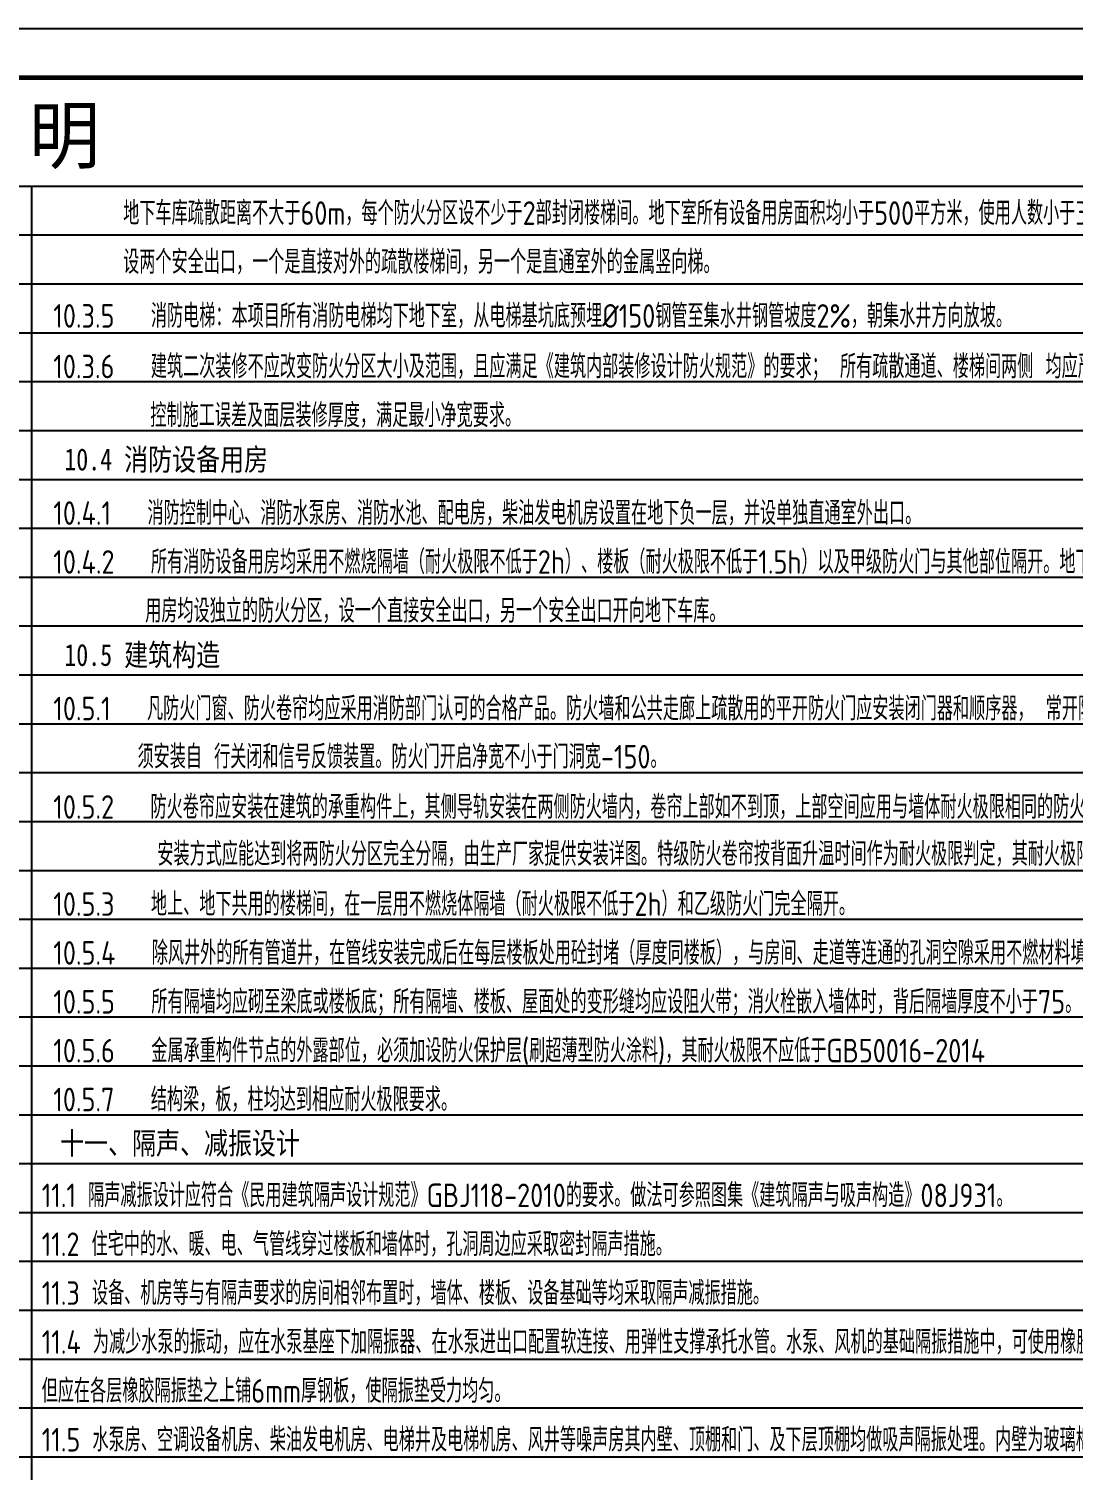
# Model space of a CAD drawing. Extents: x -737978 to 768813, y -372247 to 1140308.
# Drawn here: x -300966 to -279594, y -13994 to 15497 of the extents above; entities that cross this region are included whole.
import ezdxf

# ---------------------------------------------------------------- set-up
doc = ezdxf.new("R2010")
doc.units = 0
doc.header["$LTSCALE"] = 1000
doc.header["$MEASUREMENT"] = 0
for name, color, linetype in [('A-ANNO-TEXT', 7, 'CONTINUOUS'), ('ANNO-TEXT', 33, 'CONTINUOUS'), ('PUB_TITLE', 4, 'CONTINUOUS'), ('TK', 8, 'CONTINUOUS')]:
    doc.layers.add(name, color=color, linetype=linetype)
doc.styles.add('A-单线字', font='GBENOR', dxfattribs={"bigfont": 'GBCBIG'})
doc.styles.add('A-黑体', font='simhei_0.ttf', dxfattribs={"width": 0.85})
doc.styles.add('黑体chengyun', font='simhei_0.ttf', dxfattribs={"width": 0.8})

msp = doc.modelspace()

# ---------------------------------------------------------------- linework, layer by layer
at = {"layer": 'PUB_TITLE'}
msp.add_lwpolyline([(-352457.6, -43902.5), (-268357.6, -43902.5), (-268357.6, 15497.5), (-352457.6, 15497.5)], close=True, dxfattribs=at)
at = {"layer": 'PUB_TITLE', "const_width": 100}
msp.add_lwpolyline([(-349957.6, -42902.5), (-269357.6, -42902.5), (-269357.6, 14497.5), (-349957.6, 14497.5)], close=True, dxfattribs=at)
at = {"layer": 'TK'}
for p, q in [((-349457.6, 12279.3), (-277958.7, 12279.3)), ((-349457.6, 12279.3), (-277958.7, 12279.3)), ((-349457.6, 11279.3), (-277958.7, 11279.3)), ((-349457.6, 11279.3), (-277958.7, 11279.3)), ((-349457.6, 10279.3), (-277958.7, 10279.3)), ((-349457.6, 10279.3), (-277958.7, 10279.3)), ((-349457.6, 9279.3), (-277958.7, 9279.3)), ((-349457.6, 9279.3), (-277958.7, 9279.3)), ((-349457.6, 8279.3), (-277958.7, 8279.3)), ((-349457.6, 8279.3), (-277958.7, 8279.3)), ((-349457.6, 7279.3), (-277958.7, 7279.3)), ((-349457.6, 7279.3), (-277958.7, 7279.3)), ((-349457.6, 6279.3), (-277958.7, 6279.3)), ((-349457.6, 6279.3), (-277958.7, 6279.3)), ((-349457.6, 5279.3), (-277958.7, 5279.3)), ((-349457.6, 5279.3), (-277958.7, 5279.3)), ((-349457.6, 4279.3), (-277958.7, 4279.3)), ((-349457.6, 4279.3), (-277958.7, 4279.3)), ((-349457.6, 3279.3), (-277958.7, 3279.3)), ((-349457.6, 3279.3), (-277958.7, 3279.3)), ((-349457.6, 2279.3), (-277958.7, 2279.3)), ((-349457.6, 2279.3), (-277958.7, 2279.3)), ((-349457.6, 1279.3), (-277958.7, 1279.3)), ((-349457.6, 1279.3), (-277958.7, 1279.3)), ((-349457.6, 279.3), (-277958.7, 279.3)), ((-349457.6, 279.3), (-277958.7, 279.3)), ((-349457.6, -720.7), (-277958.7, -720.7)), ((-349457.6, -720.7), (-277958.7, -720.7)), ((-349457.6, -1720.7), (-277958.7, -1720.7)), ((-349457.6, -1720.7), (-277958.7, -1720.7)), ((-349457.6, -2720.7), (-277958.7, -2720.7)), ((-349457.6, -2720.7), (-277958.7, -2720.7)), ((-349457.6, -3720.7), (-277958.7, -3720.7)), ((-349457.6, -3720.7), (-277958.7, -3720.7)), ((-349457.6, -4720.7), (-277958.7, -4720.7)), ((-349457.6, -4720.7), (-277958.7, -4720.7)), ((-349457.6, -5720.7), (-277958.7, -5720.7)), ((-349457.6, -5720.7), (-277958.7, -5720.7)), ((-349457.6, -6720.7), (-277958.7, -6720.7)), ((-349457.6, -6720.7), (-277958.7, -6720.7)), ((-349457.6, -7720.7), (-277958.7, -7720.7)), ((-349457.6, -7720.7), (-277958.7, -7720.7)), ((-349457.6, -8720.7), (-277958.7, -8720.7)), ((-349457.6, -8720.7), (-277958.7, -8720.7)), ((-349457.6, -9720.7), (-277958.7, -9720.7)), ((-349457.6, -9720.7), (-277958.7, -9720.7)), ((-349457.6, -10720.7), (-277958.7, -10720.7)), ((-349457.6, -10720.7), (-277958.7, -10720.7)), ((-349457.6, -11720.7), (-277958.7, -11720.7)), ((-349457.6, -11720.7), (-277958.7, -11720.7)), ((-349457.6, -12720.7), (-277958.7, -12720.7)), ((-349457.6, -12720.7), (-277958.7, -12720.7)), ((-349457.6, -13720.7), (-277958.7, -13720.7)), ((-349457.6, -13720.7), (-277958.7, -13720.7))]:
    msp.add_line(p, q, dxfattribs=at)
msp.add_lwpolyline([(-300910, 12279.3), (-300910, -41720.7)], dxfattribs=at)
msp.add_lwpolyline([(-300910, 12279.3), (-300910, -41720.7)], dxfattribs=at)

# ---------------------------------------------------------------- texts
at = {"layer": 'A-ANNO-TEXT', "style": 'A-黑体', "width": 0.95}
msp.add_text('明', height=1126.6, dxfattribs=at).set_placement((-300963.7, 12758))
at = {"layer": 'A-ANNO-TEXT', "style": 'A-单线字', "width": 0.95}
for s, p in [('地下车库疏散距离不大于60m，每个防火分区设不少于2部封闭楼梯间。地下室所有设备用房面积均小于500平方米，使用人数小于30人，', (-299035.4, 11486.4)), ('设两个安全出口，一个是直接对外的疏散楼梯间，另一个是直通室外的金属竖向梯。', (-299035.4, 10486.4)), ('10.3.5   消防电梯：本项目所有消防电梯均下地下室，从电梯基坑底预埋%%C150钢管至集水井钢管坡度2%%%，朝集水井方向放坡。', (-300465.2, 9382.4)), ('10.3.6   建筑二次装修不应改变防火分区大小及范围，且应满足《建筑内部装修设计防火规范》的要求； 所有疏散通道、楼梯间两侧 均应严格', (-300465.2, 8348.1)), ('控制施工误差及面层装修厚度，满足最小净宽要求。', (-298479.6, 7348.1)), ('10.4.1   消防控制中心、消防水泵房、消防水池、配电房，柴油发电机房设置在地下负一层，并设单独直通室外出口。', (-300465.2, 5348.1)), ('10.4.2   所有消防设备用房均采用不燃烧隔墙（耐火极限不低于2h）、楼板（耐火极限不低于1.5h）以及甲级防火门与其他部位隔开。地下设备', (-300465.2, 4348.1)), ('用房均设独立的防火分区，设一个直接安全出口，另一个安全出口开向地下车库。', (-298584.7, 3348.1)), ('10.5.1   凡防火门窗、防火卷帘均应采用消防部门认可的合格产品。防火墙和公共走廊上疏散用的平开防火门应安装闭门器和顺序器， 常开防火门', (-300465.2, 1348.1)), ('须安装自 行关闭和信号反馈装置。防火门开启净宽不小于门洞宽-150。 ', (-298742.3, 362.6)), ('10.5.2   防火卷帘应安装在建筑的承重构件上，其侧导轨安装在两侧防火墙内，卷帘上部如不到顶，上部空间应用与墙体耐火极限相同的防火材料封闭。', (-300465.2, -665.9)), (' 安装方式应能达到将两防火分区完全分隔，由生产厂家提供安装详图。特级防火卷帘按背面升温时间作为耐火极限判定，其耐火极限≥3.0h。  ', (-298583.9, -1627.7)), ('10.5.3   地上、地下共用的楼梯间，在一层用不燃烧体隔墙（耐火极限不低于2h）和乙级防火门完全隔开。  ', (-300465.2, -2651.9)), ('10.5.4   除风井外的所有管道井，在管线安装完成后在每层楼板处用砼封堵（厚度同楼板），与房间、走道等连通的孔洞空隙采用不燃材料填塞密实。 ', (-300465.2, -3651.9)), ('10.5.5   所有隔墙均应砌至梁底或楼板底；所有隔墙、楼板、屋面处的变形缝均应设阻火带；消火栓嵌入墙体时，背后隔墙厚度不小于75。 ', (-300465.2, -4651.9)), ('10.5.6   金属承重构件节点的外露部位，必须加设防火保护层(刷超薄型防火涂料)，其耐火极限不应低于GB50016-2014', (-300465.2, -5651.9)), ('10.5.7   结构梁，板，柱均达到相应耐火极限要求。', (-300465.2, -6651.9)), ('11.1 隔声减振设计应符合《民用建筑隔声设计规范》GBJ118-2010的要求。做法可参照图集《建筑隔声与吸声构造》08J931。', (-300702.4, -8612)), ('11.2 住宅中的水、暖、电、气管线穿过楼板和墙体时，孔洞周边应采取密封隔声措施。', (-300702.4, -9612)), ('11.3 设备、机房等与有隔声要求的房间相邻布置时，墙体、楼板、设备基础等均采取隔声减振措施。', (-300702.4, -10612)), ('11.4 为减少水泵的振动，应在水泵基座下加隔振器、在水泵进出口配置软连接、用弹性支撑承托水管。水泵、风机的基础隔振措施中，可使用橡胶隔振垫，', (-300702.4, -11612)), ('但应在各层橡胶隔振垫之上铺6mm厚钢板，使隔振垫受力均匀。', (-300702.4, -12612)), ('11.5 水泵房、空调设备机房、柴油发电机房、电梯井及电梯机房、风井等噪声房其内壁、顶棚和门、及下层顶棚均做吸声隔振处理。内壁为玻璃棉毡铝', (-300702.4, -13612))]:
    msp.add_text(s, height=482.27, rotation=359.99977, dxfattribs=at).set_placement(p)
at = {"layer": 'ANNO-TEXT', "color": 7, "style": '黑体chengyun', "width": 0.8}
for s, p in [('10.4 消防设备用房', (-300240.5, 6462)), ('10.5 建筑构造', (-300240.5, 2462)), ('十一、隔声、减振设计', (-300327.5, -7528.8))]:
    msp.add_text(s, height=450, dxfattribs=at).set_placement(p)

doc.saveas('drawing.dxf')
